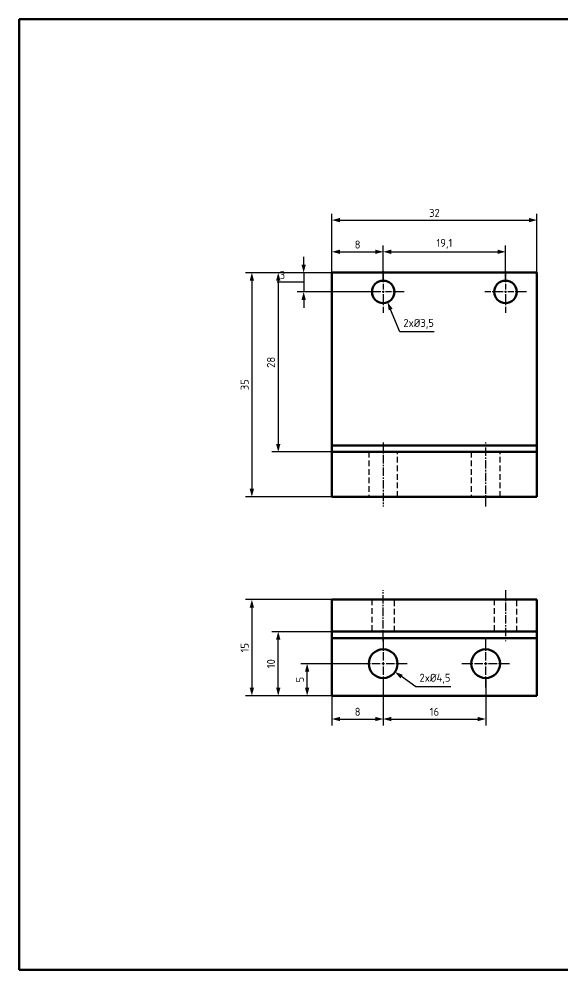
# Model space of a CAD drawing. Header units: millimetres. Extents: x 55 to 11032, y -227 to 3957.
# Drawn here: x 2926.2 to 3011.1, y 63 to 211.5 of the extents above; entities that cross this region are included whole.
import ezdxf

# ---------------------------------------------------------------- set-up
doc = ezdxf.new("R2010")
doc.units = ezdxf.units.MM
doc.header["$LTSCALE"] = 0.7
doc.header["$PDMODE"] = 35
doc.header["$PDSIZE"] = -4
doc.linetypes.add('CENTER2', pattern=[1.125, 0.75, -0.125, 0.125, -0.125])
doc.linetypes.add('HIDDEN', pattern=[9.525, 6.35, -3.175])
doc.layers.get('0').update_dxf_attribs({"color": 255})
for name, color, linetype, lineweight in [('AM_5', 10, 'Continuous', 25), ('CON', 7, 'Continuous', 50), ('DIM', 94, 'Continuous', 25), ('KHUNGBV', 5, 'Continuous', 70)]:
    doc.layers.add(name, color=color, linetype=linetype, lineweight=lineweight)
doc.styles.add('TCVN-7284', font='tcvn+7284-2003r.ttf')
doc.dimstyles.new('TCVN_ISO-25_RadiusDia', dxfattribs={"dimtxt": 2.5, "dimasz": 2.5, "dimexe": 2, "dimexo": 0, "dimgap": 1, "dimtad": 1, "dimtoh": 1, "dimtxsty": 'TCVN-7284', "dimblk": 'Arrow', "dimcen": 0, "dimclrd": 256, "dimclre": 256, "dimclrt": 256, "dimadec": 0, "dimazin": 0, "dimtfac": 1, "dimtofl": 0, "dimtmove": 1, "dimatfit": 0, "dimldrblk": 'Arrow', "dimfxl": 1, "dimlwd": -1, "dimlwe": -1, "dimarcsym": 0})

# ---------------------------------------------------------------- blocks, each defined once
blk = doc.blocks.new('*U218')
at = {"layer": 'AM_5', "color": 0, "linetype": 'CENTER2', "ltscale": 2.5, "transparency": 16777216}
for p, q in [((0, 0.45), (0, 3.75)), ((-3.75, 0), (-0.45, 0)), ((0.45, 0), (3.75, 0)), ((0, -3.75), (0, -0.45))]:
    blk.add_line(p, q, dxfattribs=at)
at = {"layer": 'AM_5', "color": 0, "linetype": 'Continuous', "ltscale": 2.5, "transparency": 16777216}
for p, q in [((-0.225, 0), (0.225, 0)), ((0, -0.225), (0, 0.225))]:
    blk.add_line(p, q, dxfattribs=at)
blk = doc.blocks.new('*U219')
at = {"layer": 'AM_5', "color": 0, "linetype": 'CENTER2', "ltscale": 2.5, "transparency": 16777216}
for p, q in [((0, 0.45), (0, 3.75)), ((-3.75, 0), (-0.45, 0)), ((0.45, 0), (3.75, 0)), ((0, -3.75), (0, -0.45))]:
    blk.add_line(p, q, dxfattribs=at)
at = {"layer": 'AM_5', "color": 0, "linetype": 'Continuous', "ltscale": 2.5, "transparency": 16777216}
for p, q in [((-0.225, 0), (0.225, 0)), ((0, -0.225), (0, 0.225))]:
    blk.add_line(p, q, dxfattribs=at)
blk = doc.blocks.new('*U220')
at = {"layer": 'AM_5', "color": 0, "linetype": 'CENTER2', "ltscale": 2.5, "transparency": 16777216}
blk.add_line((0, 4), (0, -4), dxfattribs=at)
blk = doc.blocks.new('*U221')
at = {"layer": 'AM_5', "color": 0, "linetype": 'CENTER2', "ltscale": 2.5, "transparency": 16777216}
blk.add_line((0, -4), (0, 4), dxfattribs=at)
blk = doc.blocks.new('3D_Z+1')
at = {"layer": 'AM_5', "color": 2, "linetype": 'HIDDEN', "ltscale": 0.2}
for p, q in [((2709.9, 145.92), (2709.9, 140.92)), ((2713.4, 140.92), (2713.4, 145.92)), ((2729, 145.92), (2729, 140.92)), ((2732.5, 140.92), (2732.5, 145.92))]:
    blk.add_line(p, q, dxfattribs=at)
at = {"layer": 'CON'}
for p, q in [((2706.75, 155.92), (2738.75, 155.92)), ((2706.75, 155.92), (2706.75, 145.92)), ((2738.75, 155.92), (2738.75, 145.92)), ((2706.75, 140.92), (2706.75, 145.92)), ((2738.75, 145.92), (2706.75, 145.92)), ((2738.75, 140.92), (2738.75, 145.92)), ((2738.75, 140.92), (2706.75, 140.92))]:
    blk.add_line(p, q, dxfattribs=at)
for centre in [(2714.75, 150.92), (2730.75, 150.92)]:
    blk.add_circle(centre, 2.25, dxfattribs=at)
at = {"layer": 'AM_5', "linetype": 'CENTER2', "ltscale": 2.5}
for name, p in [('*U218', (2714.75, 150.92)), ('*U219', (2730.75, 150.92)), ('*U221', (2711.65, 143.42)), ('*U220', (2730.75, 143.42))]:
    blk.add_blockref(name, p, dxfattribs=at)
blk = doc.blocks.new('Arrow')
at = {"layer": 'DIM'}
blk.add_solid([(-1, 0.27), (-1, -0.27), (0, 0)], dxfattribs=at)
blk = doc.blocks.new('*D263')
at = {"layer": 'Defpoints', "color": 0, "ltscale": 0.2, "transparency": 16777216}
for p in [(2983.02, 175.1), (2975.02, 171.84), (2983.02, 170.59)]:
    blk.add_point(p, dxfattribs=at)
at = {"layer": 'DIM', "ltscale": 0.2, "transparency": 16777216}
for p, q in [((2975.02, 171.84), (2975.02, 176.1)), ((2983.02, 170.59), (2983.02, 176.1)), ((2976.27, 175.1), (2981.77, 175.1))]:
    blk.add_line(p, q, dxfattribs=at)
at = {"layer": 'DIM', "ltscale": 0.2, "transparency": 16777216, "xscale": 1.25, "yscale": 1.25, "zscale": 1.25, "rotation": 180}
blk.add_blockref('Arrow', (2975.02, 175.1), dxfattribs=at)
at = {"layer": 'DIM', "ltscale": 0.2, "transparency": 16777216, "xscale": 1.25, "yscale": 1.25, "zscale": 1.25}
blk.add_blockref('Arrow', (2983.02, 175.1), dxfattribs=at)
at = {"layer": 'DIM', "ltscale": 0.2, "transparency": 16777216, "insert": (2979.02, 176.23), "char_height": 1.25, "attachment_point": 5, "style": 'TCVN-7284', "bg_fill": 3, "box_fill_scale": 1.1, "bg_fill_color": 256, "bg_fill_true_color": 13158600, "bg_fill_transparency": 0}
blk.add_mtext('8', dxfattribs=at)
blk = doc.blocks.new('*D264')
at = {"layer": 'Defpoints', "color": 0, "ltscale": 0.7, "transparency": 16777216}
for p in [(3002.12, 175.1), (2983.02, 170.59), (3002.12, 170.59)]:
    blk.add_point(p, dxfattribs=at)
at = {"layer": 'DIM', "ltscale": 0.7, "transparency": 16777216}
for p, q in [((2983.02, 170.59), (2983.02, 176.1)), ((3002.12, 170.59), (3002.12, 176.1)), ((2984.27, 175.1), (3000.87, 175.1))]:
    blk.add_line(p, q, dxfattribs=at)
at = {"layer": 'DIM', "ltscale": 0.7, "transparency": 16777216, "xscale": 1.25, "yscale": 1.25, "zscale": 1.25, "rotation": 180}
blk.add_blockref('Arrow', (2983.02, 175.1), dxfattribs=at)
at = {"layer": 'DIM', "ltscale": 0.7, "transparency": 16777216, "xscale": 1.25, "yscale": 1.25, "zscale": 1.25}
blk.add_blockref('Arrow', (3002.12, 175.1), dxfattribs=at)
at = {"layer": 'DIM', "ltscale": 0.7, "transparency": 16777216, "insert": (2992.57, 176.35), "char_height": 1.25, "attachment_point": 5, "style": 'TCVN-7284'}
blk.add_mtext('\\A1;19,1', dxfattribs=at)
blk = doc.blocks.new('*D265')
at = {"layer": 'Defpoints', "color": 0, "ltscale": 0.7, "transparency": 16777216}
for p in [(3007.02, 180.05), (2975.02, 171.84), (3007.02, 171.84)]:
    blk.add_point(p, dxfattribs=at)
at = {"layer": 'DIM', "ltscale": 0.7, "transparency": 16777216}
for p, q in [((2975.02, 171.84), (2975.02, 181.05)), ((2976.27, 180.05), (3005.77, 180.05)), ((3007.02, 171.84), (3007.02, 181.05))]:
    blk.add_line(p, q, dxfattribs=at)
at = {"layer": 'DIM', "ltscale": 0.7, "transparency": 16777216, "xscale": 1.25, "yscale": 1.25, "zscale": 1.25, "rotation": 180}
blk.add_blockref('Arrow', (2975.02, 180.05), dxfattribs=at)
at = {"layer": 'DIM', "ltscale": 0.7, "transparency": 16777216, "xscale": 1.25, "yscale": 1.25, "zscale": 1.25}
blk.add_blockref('Arrow', (3007.02, 180.05), dxfattribs=at)
at = {"layer": 'DIM', "ltscale": 0.7, "transparency": 16777216, "insert": (2991.02, 181.17), "char_height": 1.25, "attachment_point": 5, "style": 'TCVN-7284'}
blk.add_mtext('32', dxfattribs=at)
blk = doc.blocks.new('*D266')
at = {"layer": 'Defpoints', "color": 0, "ltscale": 0.2, "transparency": 16777216}
for p in [(2975.02, 171.84), (2970.6, 168.84), (2981.27, 168.84)]:
    blk.add_point(p, dxfattribs=at)
at = {"layer": 'DIM', "ltscale": 0.2, "transparency": 16777216}
for p, q in [((2970.6, 173.09), (2970.6, 174.34)), ((2975.02, 171.84), (2969.6, 171.84)), ((2970.6, 171.84), (2970.6, 168.84)), ((2968.1, 170.34), (2966.47, 170.34)), ((2970.6, 170.34), (2968.1, 170.34)), ((2981.27, 168.84), (2969.6, 168.84)), ((2970.6, 167.59), (2970.6, 166.34))]:
    blk.add_line(p, q, dxfattribs=at)
at = {"layer": 'DIM', "ltscale": 0.2, "transparency": 16777216, "xscale": 1.25, "yscale": 1.25, "zscale": 1.25}
for p, rotation in [((2970.6, 171.84), 270), ((2970.6, 168.84), 90)]:
    blk.add_blockref('Arrow', p, dxfattribs=dict(at, rotation=rotation))
at = {"layer": 'DIM', "ltscale": 0.2, "transparency": 16777216, "insert": (2967.29, 171.47), "char_height": 1.25, "attachment_point": 5, "style": 'TCVN-7284', "bg_fill": 3, "box_fill_scale": 1.1, "bg_fill_color": 256, "bg_fill_true_color": 13158600, "bg_fill_transparency": 0}
blk.add_mtext('3', dxfattribs=at)
blk = doc.blocks.new('*D267')
at = {"layer": 'Defpoints', "color": 0, "ltscale": 0.2, "transparency": 16777216}
for p in [(2975.02, 171.84), (2966.63, 143.84), (2975.02, 143.84)]:
    blk.add_point(p, dxfattribs=at)
at = {"layer": 'DIM', "ltscale": 0.2, "transparency": 16777216}
for p, q in [((2975.02, 171.84), (2965.63, 171.84)), ((2966.63, 170.59), (2966.63, 145.09)), ((2975.02, 143.84), (2965.63, 143.84))]:
    blk.add_line(p, q, dxfattribs=at)
at = {"layer": 'DIM', "ltscale": 0.2, "transparency": 16777216, "xscale": 1.25, "yscale": 1.25, "zscale": 1.25}
for p, rotation in [((2966.63, 171.84), 90), ((2966.63, 143.84), 270)]:
    blk.add_blockref('Arrow', p, dxfattribs=dict(at, rotation=rotation))
at = {"layer": 'DIM', "ltscale": 0.2, "transparency": 16777216, "insert": (2965.5, 157.84), "char_height": 1.25, "attachment_point": 5, "rotation": 90, "style": 'TCVN-7284', "bg_fill": 3, "box_fill_scale": 1.1, "bg_fill_color": 256, "bg_fill_true_color": 13158600, "bg_fill_transparency": 0}
blk.add_mtext('28', dxfattribs=at)
blk = doc.blocks.new('*D268')
at = {"layer": 'Defpoints', "color": 0, "ltscale": 0.7, "transparency": 16777216}
for p in [(2975.02, 171.84), (2962.51, 136.84), (2975.02, 136.84)]:
    blk.add_point(p, dxfattribs=at)
at = {"layer": 'DIM', "ltscale": 0.7, "transparency": 16777216}
for p, q in [((2975.02, 171.84), (2961.51, 171.84)), ((2962.51, 170.59), (2962.51, 138.09)), ((2975.02, 136.84), (2961.51, 136.84))]:
    blk.add_line(p, q, dxfattribs=at)
at = {"layer": 'DIM', "ltscale": 0.7, "transparency": 16777216, "xscale": 1.25, "yscale": 1.25, "zscale": 1.25}
for p, rotation in [((2962.51, 171.84), 90), ((2962.51, 136.84), 270)]:
    blk.add_blockref('Arrow', p, dxfattribs=dict(at, rotation=rotation))
at = {"layer": 'DIM', "ltscale": 0.7, "transparency": 16777216, "insert": (2961.38, 154.34), "char_height": 1.25, "attachment_point": 5, "rotation": 90, "style": 'TCVN-7284'}
blk.add_mtext('35', dxfattribs=at)
blk = doc.blocks.new('*D269')
at = {"layer": 'Defpoints', "color": 0, "ltscale": 0.2, "transparency": 16777216}
for p in [(2971.14, 110.78), (2980.77, 110.78), (2975.02, 105.78)]:
    blk.add_point(p, dxfattribs=at)
at = {"layer": 'DIM', "ltscale": 0.2, "transparency": 16777216}
for p, q in [((2980.77, 110.78), (2970.14, 110.78)), ((2971.14, 107.03), (2971.14, 109.53)), ((2975.02, 105.78), (2970.14, 105.78))]:
    blk.add_line(p, q, dxfattribs=at)
at = {"layer": 'DIM', "ltscale": 0.2, "transparency": 16777216, "xscale": 1.25, "yscale": 1.25, "zscale": 1.25}
for p, rotation in [((2971.14, 110.78), 90), ((2971.14, 105.78), 270)]:
    blk.add_blockref('Arrow', p, dxfattribs=dict(at, rotation=rotation))
at = {"layer": 'DIM', "ltscale": 0.2, "transparency": 16777216, "insert": (2970.02, 108.28), "char_height": 1.25, "attachment_point": 5, "rotation": 90, "style": 'TCVN-7284', "bg_fill": 3, "box_fill_scale": 1.1, "bg_fill_color": 256, "bg_fill_true_color": 13158600, "bg_fill_transparency": 0}
blk.add_mtext('5', dxfattribs=at)
blk = doc.blocks.new('*D270')
at = {"layer": 'Defpoints', "color": 0, "ltscale": 0.2, "transparency": 16777216}
for p in [(2966.63, 115.78), (2975.02, 115.78), (2975.02, 105.78)]:
    blk.add_point(p, dxfattribs=at)
at = {"layer": 'DIM', "ltscale": 0.2, "transparency": 16777216}
for p, q in [((2975.02, 115.78), (2965.63, 115.78)), ((2966.63, 107.03), (2966.63, 114.53)), ((2975.02, 105.78), (2965.63, 105.78))]:
    blk.add_line(p, q, dxfattribs=at)
at = {"layer": 'DIM', "ltscale": 0.2, "transparency": 16777216, "xscale": 1.25, "yscale": 1.25, "zscale": 1.25}
for p, rotation in [((2966.63, 115.78), 90), ((2966.63, 105.78), 270)]:
    blk.add_blockref('Arrow', p, dxfattribs=dict(at, rotation=rotation))
at = {"layer": 'DIM', "ltscale": 0.2, "transparency": 16777216, "insert": (2965.5, 110.78), "char_height": 1.25, "attachment_point": 5, "rotation": 90, "style": 'TCVN-7284', "bg_fill": 3, "box_fill_scale": 1.1, "bg_fill_color": 256, "bg_fill_true_color": 13158600, "bg_fill_transparency": 0}
blk.add_mtext('10', dxfattribs=at)
blk = doc.blocks.new('*D271')
at = {"layer": 'Defpoints', "color": 0, "ltscale": 0.2, "transparency": 16777216}
for p in [(2983.02, 108.53), (2975.02, 105.78), (2983.02, 102.14)]:
    blk.add_point(p, dxfattribs=at)
at = {"layer": 'DIM', "ltscale": 0.2, "transparency": 16777216}
for p, q in [((2983.02, 108.53), (2983.02, 101.14)), ((2975.02, 105.78), (2975.02, 101.14)), ((2976.27, 102.14), (2981.77, 102.14))]:
    blk.add_line(p, q, dxfattribs=at)
at = {"layer": 'DIM', "ltscale": 0.2, "transparency": 16777216, "xscale": 1.25, "yscale": 1.25, "zscale": 1.25, "rotation": 180}
blk.add_blockref('Arrow', (2975.02, 102.14), dxfattribs=at)
at = {"layer": 'DIM', "ltscale": 0.2, "transparency": 16777216, "xscale": 1.25, "yscale": 1.25, "zscale": 1.25}
blk.add_blockref('Arrow', (2983.02, 102.14), dxfattribs=at)
at = {"layer": 'DIM', "ltscale": 0.2, "transparency": 16777216, "insert": (2979.02, 103.27), "char_height": 1.25, "attachment_point": 5, "style": 'TCVN-7284', "bg_fill": 3, "box_fill_scale": 1.1, "bg_fill_color": 256, "bg_fill_true_color": 13158600, "bg_fill_transparency": 0}
blk.add_mtext('8', dxfattribs=at)
blk = doc.blocks.new('*D272')
at = {"layer": 'Defpoints', "color": 0, "ltscale": 0.2, "transparency": 16777216}
for p in [(2983.02, 108.53), (2999.02, 108.53), (2999.02, 102.14)]:
    blk.add_point(p, dxfattribs=at)
at = {"layer": 'DIM', "ltscale": 0.2, "transparency": 16777216}
for p, q in [((2983.02, 108.53), (2983.02, 101.14)), ((2999.02, 108.53), (2999.02, 101.14)), ((2984.27, 102.14), (2997.77, 102.14))]:
    blk.add_line(p, q, dxfattribs=at)
at = {"layer": 'DIM', "ltscale": 0.2, "transparency": 16777216, "xscale": 1.25, "yscale": 1.25, "zscale": 1.25, "rotation": 180}
blk.add_blockref('Arrow', (2983.02, 102.14), dxfattribs=at)
at = {"layer": 'DIM', "ltscale": 0.2, "transparency": 16777216, "xscale": 1.25, "yscale": 1.25, "zscale": 1.25}
blk.add_blockref('Arrow', (2999.02, 102.14), dxfattribs=at)
at = {"layer": 'DIM', "ltscale": 0.2, "transparency": 16777216, "insert": (2991.02, 103.27), "char_height": 1.25, "attachment_point": 5, "style": 'TCVN-7284', "bg_fill": 3, "box_fill_scale": 1.1, "bg_fill_color": 256, "bg_fill_true_color": 13158600, "bg_fill_transparency": 0}
blk.add_mtext('16', dxfattribs=at)
blk = doc.blocks.new('KHUNG_A3')
at = {"layer": 'CON', "color": 8, "linetype": 'Continuous', "ltscale": 0.66}
for p, q in [((296.71, 84.61), (296.71, 44.61)), ((296.71, 84.61), (481.71, 84.61)), ((296.71, 74.61), (481.71, 74.61)), ((296.71, 64.61), (481.71, 64.61)), ((313.71, 64.61), (313.71, 44.61)), ((336.71, 64.61), (336.71, 44.61)), ((351.71, 64.61), (351.71, 44.61)), ((361.71, 64.61), (361.71, 44.61)), ((421.71, 44.61), (421.71, 64.61)), ((451.71, 54.61), (451.71, 64.61)), ((421.71, 54.61), (481.71, 54.61))]:
    blk.add_line(p, q, dxfattribs=at)
at = {"layer": 'DIM', "color": 8, "linetype": 'Continuous', "ltscale": 0.66}
for p, q in [((296.71, 59.61), (361.71, 59.61)), ((421.71, 59.61), (481.71, 59.61)), ((296.71, 54.61), (361.71, 54.61)), ((296.71, 49.61), (421.71, 49.61))]:
    blk.add_line(p, q, dxfattribs=at)
at = {"layer": 'KHUNGBV', "color": 8, "linetype": 'Continuous', "ltscale": 0.66}
for p, q in [((481.71, 341.61), (61.71, 341.61)), ((61.71, 341.61), (61.71, 44.61)), ((481.71, 44.61), (481.71, 341.61)), ((61.71, 44.61), (481.71, 44.61))]:
    blk.add_line(p, q, dxfattribs=at)
at = {"color": 255, "attachment_point": 1, "style": 'TCVN-7284'}
for s, width, insert, char_height in [('{\\W1.485708; }ĐỒ ÁN TỐT NGHIỆP', 65.6643, (362.61, 83.93), 5), ('\\pxqc;T. nhiệm', 16.8827, (296.71, 63.68), 2.5), ('{\\W2.460912; }Họ tên', 16.8827, (317.11, 63.68), 2.5), ('{\\W4.544245; }Ký', 16.8827, (335.42, 63.68), 2.5), ('{\\W1.017842; }Ngày', 9.8035, (352.08, 63.68), 2.5), ('\\pxqc;Tỷ lệ:', 9.8035, (425.19, 63.83), 2.5), ('\\pxqc;Khối lượng:', 20.0073, (453.51, 63.88), 2.5), ('\\pxqc;H. dẫn', 16.8827, (296.71, 58.76), 2.5), ('\\pxqc;N.M.TRIẾT', 16.8827, (317.11, 59.57), 2.5), ('{\\W0.286782; }Mã số:', 12.5818, (425.56, 58.85), 2.5), ('\\pxqc;Số Lượng:', 17.9691, (453.36, 58.98), 2.5), ('\\pxqc;Duyệt', 16.8827, (296.71, 53.54), 2.5), ('\\pxqc;N.M.TRIẾT', 16.8827, (317.16, 54.47), 2.5), ('{\\W0.981773; }Trường ĐH Sư Phạm Kỹ Thuật TP. HCM\\P{\\W7.398439; }Khoa: Cơ Khí CHế Tạo Máy ', 61.6953, (420.88, 54.04), 2.5), ('\\pxqc;Thiết kế', 16.8827, (296.71, 48.52), 2.5), ('\\pxqc;P.T.K.THOA', 16.8827, (317.11, 48.37), 2.5), ('\\pxi-3,l3,qc,t3;Vật liệu:', 59.8171, (346.92, 48.66), 2.5)]:
    blk.add_mtext_dynamic_manual_height_columns(s, width=width, gutter_width=88.6, heights=[0], dxfattribs=dict(at, insert=insert, char_height=char_height))
at = {"color": 255, "insert": (303.83, 71.79), "char_height": 3, "width": 178.521, "attachment_point": 1, "style": 'TCVN-7284'}
blk.add_mtext('THIẾT KẾ VÀ CHẾ TẠO MÁY KIỂM TRA MÁY KHOAN PIN TỰ ĐỘNG CÓ GIÁM SÁT QUA WEBSERVER\\P', dxfattribs=at)
blk = doc.blocks.new('*U794')
at = {"layer": 'AM_5', "color": 0, "linetype": 'CENTER2', "ltscale": 2.5, "transparency": 16777216}
for p, q in [((0, 0.35), (0, 3.25)), ((-3.25, 0), (-0.35, 0)), ((0.35, 0), (3.25, 0)), ((0, -3.25), (0, -0.35))]:
    blk.add_line(p, q, dxfattribs=at)
at = {"layer": 'AM_5', "color": 0, "linetype": 'Continuous', "ltscale": 2.5, "transparency": 16777216}
for p, q in [((-0.175, 0), (0.175, 0)), ((0, -0.175), (0, 0.175))]:
    blk.add_line(p, q, dxfattribs=at)
blk = doc.blocks.new('*U795')
at = {"layer": 'AM_5', "color": 0, "linetype": 'CENTER2', "ltscale": 2.5, "transparency": 16777216}
for p, q in [((0, 0.35), (0, 3.25)), ((-3.25, 0), (-0.35, 0)), ((0.35, 0), (3.25, 0)), ((0, -3.25), (0, -0.35))]:
    blk.add_line(p, q, dxfattribs=at)
at = {"layer": 'AM_5', "color": 0, "linetype": 'Continuous', "ltscale": 2.5, "transparency": 16777216}
for p, q in [((-0.175, 0), (0.175, 0)), ((0, -0.175), (0, 0.175))]:
    blk.add_line(p, q, dxfattribs=at)
blk = doc.blocks.new('*U796')
at = {"layer": 'AM_5', "color": 0, "linetype": 'CENTER2', "ltscale": 2.5, "transparency": 16777216}
blk.add_line((0, -5), (0, 5), dxfattribs=at)
blk = doc.blocks.new('*U797')
at = {"layer": 'AM_5', "color": 0, "linetype": 'CENTER2', "ltscale": 2.5, "transparency": 16777216}
blk.add_line((0, 5), (0, -5), dxfattribs=at)
blk = doc.blocks.new('*D801')
at = {"layer": 'Defpoints', "color": 0, "ltscale": 0.2, "transparency": 16777216}
for p in [(2982.34, 170.45), (2983.7, 167.23)]:
    blk.add_point(p, dxfattribs=at)
at = {"layer": 'DIM', "linetype": 'ByBlock', "ltscale": 0.2, "transparency": 16777216}
for p, q in [((2985.64, 162.6), (2984.18, 166.08)), ((2990.96, 162.6), (2985.64, 162.6))]:
    blk.add_line(p, q, dxfattribs=at)
at = {"layer": 'DIM', "ltscale": 0.2, "transparency": 16777216, "xscale": 1.250000000000297, "yscale": 1.250000000000297, "zscale": 1.250000000000297, "rotation": 112.8198717346371}
blk.add_blockref('Arrow', (2983.7, 167.23), dxfattribs=at)
at = {"layer": 'DIM', "ltscale": 0.2, "transparency": 16777216, "insert": (2988.55, 163.85), "char_height": 1.25, "attachment_point": 5, "style": 'TCVN-7284', "bg_fill": 3, "box_fill_scale": 1.1, "bg_fill_color": 256, "bg_fill_true_color": 13158600, "bg_fill_transparency": 0}
blk.add_mtext('2x%%C3,5', dxfattribs=at)
blk = doc.blocks.new('*D802')
at = {"layer": 'Defpoints', "color": 0, "ltscale": 0.2, "transparency": 16777216}
for p in [(2981.18, 112.08), (2984.86, 109.49)]:
    blk.add_point(p, dxfattribs=at)
at = {"layer": 'DIM', "linetype": 'ByBlock', "ltscale": 0.2, "transparency": 16777216}
for p, q in [((2988.13, 107.19), (2985.88, 108.77)), ((2993.57, 107.19), (2988.13, 107.19))]:
    blk.add_line(p, q, dxfattribs=at)
at = {"layer": 'DIM', "ltscale": 0.2, "transparency": 16777216, "xscale": 1.250000000000297, "yscale": 1.250000000000297, "zscale": 1.250000000000297, "rotation": 144.8722618109121}
blk.add_blockref('Arrow', (2984.86, 109.49), dxfattribs=at)
at = {"layer": 'DIM', "ltscale": 0.2, "transparency": 16777216, "insert": (2991.1, 108.44), "char_height": 1.25, "attachment_point": 5, "style": 'TCVN-7284', "bg_fill": 3, "box_fill_scale": 1.1, "bg_fill_color": 256, "bg_fill_true_color": 13158600, "bg_fill_transparency": 0}
blk.add_mtext('2x%%C4,5', dxfattribs=at)
blk = doc.blocks.new('*D999')
at = {"layer": 'Defpoints', "color": 0, "ltscale": 0.2, "transparency": 16777216}
for p in [(2975.02, 120.78), (2962.51, 105.78), (2975.02, 105.78)]:
    blk.add_point(p, dxfattribs=at)
at = {"layer": 'DIM', "ltscale": 0.2, "transparency": 16777216}
for p, q in [((2975.02, 120.78), (2961.51, 120.78)), ((2962.51, 119.53), (2962.51, 107.03)), ((2975.02, 105.78), (2961.51, 105.78))]:
    blk.add_line(p, q, dxfattribs=at)
at = {"layer": 'DIM', "ltscale": 0.2, "transparency": 16777216, "xscale": 1.25, "yscale": 1.25, "zscale": 1.25}
for p, rotation in [((2962.51, 120.78), 90), ((2962.51, 105.78), 270)]:
    blk.add_blockref('Arrow', p, dxfattribs=dict(at, rotation=rotation))
at = {"layer": 'DIM', "ltscale": 0.2, "transparency": 16777216, "insert": (2961.38, 113.28), "char_height": 1.25, "attachment_point": 5, "rotation": 90, "style": 'TCVN-7284', "bg_fill": 3, "box_fill_scale": 1.1, "bg_fill_color": 256, "bg_fill_true_color": 13158600, "bg_fill_transparency": 0}
blk.add_mtext('15', dxfattribs=at)

msp = doc.modelspace()

# ---------------------------------------------------------------- linework, layer by layer
at = {"layer": 'AM_5', "color": 2, "linetype": 'HIDDEN', "ltscale": 0.2}
for p, q in [((2980.77, 143.842), (2980.77, 136.842)), ((2985.27, 136.842), (2985.27, 143.842)), ((2996.77, 143.842), (2996.77, 136.842)), ((3001.27, 136.842), (3001.27, 143.842))]:
    msp.add_line(p, q, dxfattribs=at)
at = {"layer": 'CON'}
for p, q in [((2975.02, 171.842), (3007.02, 171.842)), ((2975.02, 143.842), (2975.02, 171.842)), ((3007.02, 171.842), (3007.02, 143.842)), ((3007.02, 143.842), (2975.02, 143.842)), ((2975.02, 143.842), (2975.02, 136.842)), ((3007.02, 136.842), (3007.02, 143.842)), ((2975.02, 136.842), (3007.02, 136.842))]:
    msp.add_line(p, q, dxfattribs=at)
for centre in [(2983.02, 168.842), (3002.12, 168.842)]:
    msp.add_circle(centre, 1.75, dxfattribs=at)

# ---------------------------------------------------------------- block references
at = {"layer": 'AM_5', "linetype": 'CENTER2', "ltscale": 2.5, "rotation": 180}
for name, p in [('*U795', (2983.02, 168.842)), ('*U794', (3002.12, 168.842))]:
    msp.add_blockref(name, p, dxfattribs=at)
at = {"layer": 'AM_5', "linetype": 'CENTER2', "ltscale": 2.5}
for name, p in [('*U797', (2983.02, 140.342)), ('*U796', (2999.02, 140.342))]:
    msp.add_blockref(name, p, dxfattribs=at)
at = {"layer": 'AM_5', "rotation": 180}
msp.add_blockref('3D_Z+1', (5713.766, 261.704), dxfattribs=at)

# ---------------------------------------------------------------- next in the draw order: dimensions: what is measured, and where the dimension line sits
at = {"layer": 'DIM', "ltscale": 0.2}
dim = msp.add_linear_dim(base=(2983.02, 175.103), p1=(2975.02, 171.842), p2=(2983.02, 170.592), dimstyle='TCVN_ISO-25_RadiusDia', override={"dimscale": 0.5, "dimtfill": 1, "dimarcsym": 1}, dxfattribs=at)
dim.commit()
dim.dimension.update_dxf_attribs({"geometry": '*D263', "text_midpoint": (2979.02, 176.228)})
dim = msp.add_linear_dim(base=(2971.142, 110.782), p1=(2975.02, 105.782), p2=(2980.77, 110.782), angle=90, dimstyle='TCVN_ISO-25_RadiusDia', override={"dimscale": 0.5, "dimtfill": 1, "dimarcsym": 1}, dxfattribs=at)
dim.commit()
dim.dimension.update_dxf_attribs({"geometry": '*D269', "text_midpoint": (2970.017, 108.282)})

# ---------------------------------------------------------------- next in the draw order: dimensions: what is measured, and where the dimension line sits
at = {"layer": 'DIM', "ltscale": 0.7}
dim = msp.add_linear_dim(base=(3007.02, 180.047), p1=(2975.02, 171.842), p2=(3007.02, 171.842), dimstyle='TCVN_ISO-25_RadiusDia', override={"dimscale": 0.5, "dimtp": 0.15, "dimtm": 0.15}, dxfattribs=at)
dim.commit()
dim.dimension.update_dxf_attribs({"geometry": '*D265', "text_midpoint": (2991.02, 180.047), "dimtype": 160})
dim = msp.add_linear_dim(base=(3002.12, 175.103), p1=(2983.02, 170.592), p2=(3002.12, 170.592), dimstyle='TCVN_ISO-25_RadiusDia', override={"dimscale": 0.5, "dimtp": 0.26, "dimtm": 0.16, "dimtmove": 1, "dimtolj": 1}, dxfattribs=at)
dim.commit()
dim.dimension.update_dxf_attribs({"geometry": '*D264', "text_midpoint": (2992.57, 176.353)})
at = {"layer": 'DIM', "ltscale": 0.2}
dim = msp.add_linear_dim(base=(2966.627, 115.782), p1=(2975.02, 105.782), p2=(2975.02, 115.782), angle=90, dimstyle='TCVN_ISO-25_RadiusDia', override={"dimscale": 0.5, "dimtfill": 1, "dimarcsym": 1}, dxfattribs=at)
dim.commit()
dim.dimension.update_dxf_attribs({"geometry": '*D270', "text_midpoint": (2965.502, 110.782)})

# ---------------------------------------------------------------- next in the draw order: linework, layer by layer
at = {"layer": 'CON'}
msp.add_line((2975.02, 114.782), (3007.02, 114.782), dxfattribs=at)

# ---------------------------------------------------------------- next in the draw order: dimensions: what is measured, and where the dimension line sits
at = {"layer": 'DIM', "ltscale": 0.2}
dim = msp.add_linear_dim(base=(2970.6, 168.842), p1=(2975.02, 171.842), p2=(2981.27, 168.842), angle=90, dimstyle='TCVN_ISO-25_RadiusDia', override={"dimscale": 0.5, "dimtfill": 1, "dimarcsym": 1}, dxfattribs=at)
dim.commit()
dim.dimension.update_dxf_attribs({"geometry": '*D266', "text_midpoint": (2967.6, 171.467)})
dim = msp.add_linear_dim(base=(2983.02, 102.14), p1=(2975.02, 105.782), p2=(2983.02, 108.532), dimstyle='TCVN_ISO-25_RadiusDia', override={"dimscale": 0.5, "dimtfill": 1, "dimarcsym": 1}, dxfattribs=at)
dim.commit()
dim.dimension.update_dxf_attribs({"geometry": '*D271', "text_midpoint": (2979.02, 103.265)})

# ---------------------------------------------------------------- next in the draw order: dimensions: what is measured, and where the dimension line sits
dim = msp.add_linear_dim(base=(2966.627, 143.842), p1=(2975.02, 171.842), p2=(2975.02, 143.842), angle=90, dimstyle='TCVN_ISO-25_RadiusDia', override={"dimscale": 0.5, "dimtfill": 1, "dimarcsym": 1}, dxfattribs=at)
dim.commit()
dim.dimension.update_dxf_attribs({"geometry": '*D267', "text_midpoint": (2965.502, 157.842)})
dim = msp.add_linear_dim(base=(2999.02, 102.14), p1=(2983.02, 108.532), p2=(2999.02, 108.532), dimstyle='TCVN_ISO-25_RadiusDia', override={"dimscale": 0.5, "dimtmove": 1, "dimtfill": 1, "dimarcsym": 1}, dxfattribs=at)
dim.commit()
dim.dimension.update_dxf_attribs({"geometry": '*D272', "text_midpoint": (2991.02, 103.265)})

# ---------------------------------------------------------------- next in the draw order: linework, layer by layer
at = {"layer": 'CON'}
msp.add_line((3007.02, 144.842), (2975.02, 144.842), dxfattribs=at)
at = {"layer": 'DIM', "ltscale": 0.2}
msp.add_line((2975.02, 143.842), (3007.02, 143.842), dxfattribs=at)

# ---------------------------------------------------------------- next in the draw order: block references
at = {"layer": 'DIM', "xscale": 0.5, "yscale": 0.5, "zscale": 0.5}
msp.add_blockref('KHUNG_A3', (2895.297, 40.645), dxfattribs=at)

# ---------------------------------------------------------------- next in the draw order: dimensions: what is measured, and where the dimension line sits
at = {"layer": 'DIM', "ltscale": 0.7}
dim = msp.add_linear_dim(base=(2962.51, 136.842), p1=(2975.02, 171.842), p2=(2975.02, 136.842), angle=90, dimstyle='TCVN_ISO-25_RadiusDia', override={"dimscale": 0.5, "dimtp": 0.15, "dimtm": 0.15}, dxfattribs=at)
dim.commit()
dim.dimension.update_dxf_attribs({"geometry": '*D268', "text_midpoint": (2961.385, 154.342)})

# ---------------------------------------------------------------- next in the draw order: dimensions: what is measured, and where the dimension line sits
at = {"layer": 'DIM', "ltscale": 0.2}
dim = msp.add_diameter_dim_2p(p1=(2982.341, 170.455), p2=(2983.698, 167.229), dimstyle='TCVN_ISO-25_RadiusDia', override={"dimscale": 0.5, "dimpost": '2x%%C<>', "dimtfill": 1, "dimarcsym": 1}, dxfattribs=at)
dim.commit()
dim.dimension.update_dxf_attribs({"geometry": '*D801', "text_midpoint": (2985.645, 162.603), "dimtype": 163})
dim = msp.add_linear_dim(base=(2962.51, 105.782), p1=(2975.02, 120.782), p2=(2975.02, 105.782), angle=90, dimstyle='TCVN_ISO-25_RadiusDia', override={"dimscale": 0.5, "dimtfill": 1, "dimarcsym": 1}, dxfattribs=at)
dim.commit()
dim.dimension.update_dxf_attribs({"geometry": '*D999', "text_midpoint": (2961.385, 113.282)})
dim = msp.add_diameter_dim_2p(p1=(2981.18, 112.076), p2=(2984.86, 109.487), dimstyle='TCVN_ISO-25_RadiusDia', override={"dimscale": 0.5, "dimpost": '2x%%C<>', "dimtfill": 1, "dimarcsym": 1}, dxfattribs=at)
dim.commit()
dim.dimension.update_dxf_attribs({"geometry": '*D802', "text_midpoint": (2991.1, 108.435)})

doc.saveas('drawing.dxf')
